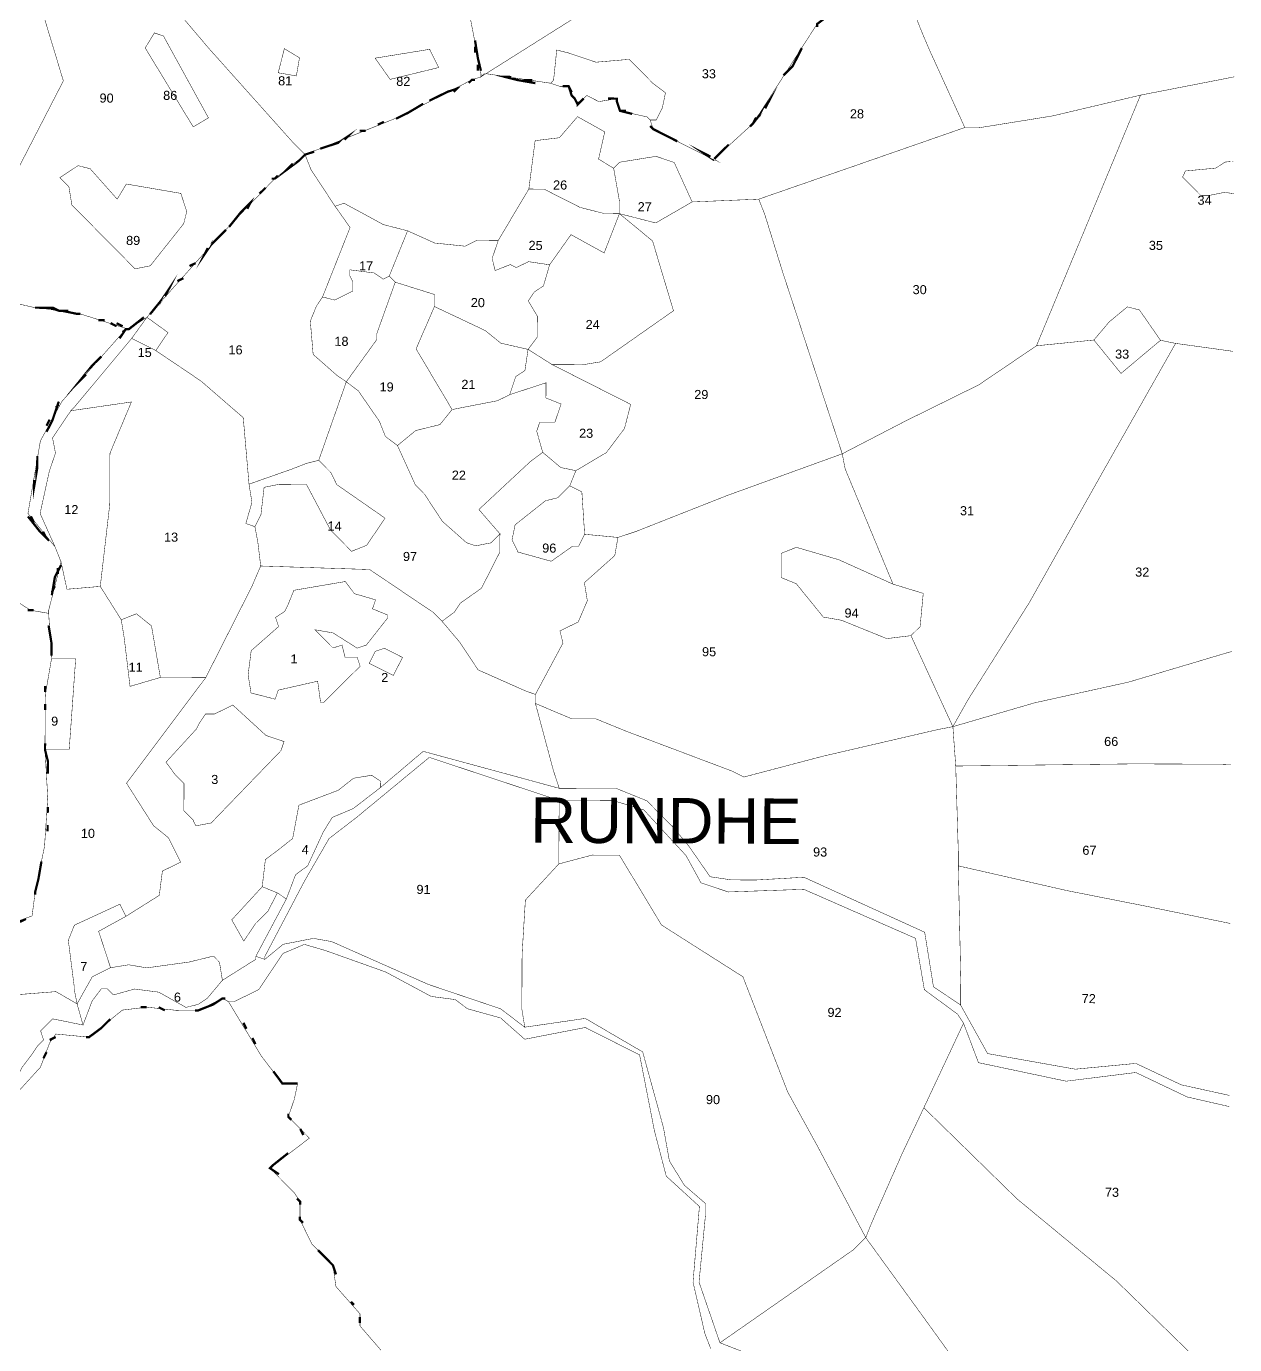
# Model space of a CAD drawing. Header units: metres. Extents: x 318080 to 326887, y 1838772 to 1852662.
# Drawn here: x 325105 to 326716, y 1848843 to 1850601 of the extents above; entities that cross this region are included whole.
import ezdxf

# ---------------------------------------------------------------- set-up
doc = ezdxf.new("R2010")
doc.units = ezdxf.units.M
doc.header["$MEASUREMENT"] = 0
for name, color, linetype in [('SURVEY NO.', 7, 'Continuous'), ('SURVEY PLOT BOUNDARY', 35, 'Continuous'), ('VILLAGE BOUNDARY', 212, 'Continuous'), ('VILLAGE NAME', 3, 'Continuous')]:
    doc.layers.add(name, color=color, linetype=linetype)
doc.styles.add('PDF Arial', font='arial.ttf')
doc.styles.get("Standard").update_dxf_attribs({"font": 'arial.ttf'})

# ---------------------------------------------------------------- blocks, each defined once
blk = doc.blocks.new('22')
at = {"layer": 'SURVEY PLOT BOUNDARY', "lineweight": 18, "const_width": 0.605}
for points in [[(326408.4, 1848730.8), (326312.2, 1848864.4), (326224.1, 1848985.9), (326232.2, 1849006), (326273, 1849098.6), (326301.6, 1849159), (326426, 1849037.3), (326558.6, 1848927.8), (326675, 1848814.2)], [(326675, 1848814.2), (326558.6, 1848927.8), (326426, 1849037.3), (326301.6, 1849159), (326354.5, 1849271.7), (326374.4, 1849219.1), (326491.3, 1849194.4), (326584.1, 1849206), (326652.6, 1849173.4), (326709, 1849160.5), (326652.6, 1849173.4), (326584.1, 1849206), (326491.3, 1849194.4), (326374.4, 1849219.1), (326354.5, 1849271.7), (326346.5, 1849283.8), (326302.3, 1849316.3), (326290.5, 1849384.9), (326141.6, 1849450.2), (326040.7, 1849446.7), (326004.5, 1849458.9), (325984.5, 1849495.3), (325928.3, 1849556.1), (325888, 1849568.4), (325815.4, 1849568.8), (325642.3, 1849626.1), (325545.1, 1849545.9), (325508.6, 1849517.8), (325476.1, 1849461.5), (325423.2, 1849360.9), (325423.1, 1849356.8), (325411.1, 1849360.9), (325451.8, 1849437.4), (325464, 1849469.6), (325480.2, 1849481.6), (325500.6, 1849525.9), (325512.8, 1849546), (325541.1, 1849558), (325577.5, 1849586.1), (325634.2, 1849634.2), (325815.5, 1849584.9), (325892.2, 1849584.5), (325932.4, 1849568.2), (325968.5, 1849531.7), (325988.6, 1849507.4), (326016.6, 1849467), (326044.9, 1849462.8), (326077.1, 1849462.6), (326141.7, 1849466.3), (326302.7, 1849393), (326314.4, 1849320.3), (326350.6, 1849295.9), (326386.6, 1849231.2), (326503.5, 1849210.4), (326584.2, 1849218.1), (326644.6, 1849189.6), (326709, 1849175.4), (326644.6, 1849189.6), (326584.2, 1849218.1), (326503.5, 1849210.4), (326386.6, 1849231.2), (326350.6, 1849295.9), (326350.8, 1849332.2), (326347.5, 1849481.5), (326492.5, 1849448.5), (326597.3, 1849427.8), (326710.1, 1849404.7), (326597.3, 1849427.8), (326492.5, 1849448.5), (326347.5, 1849481.5), (326347.6, 1849497.6), (326344.1, 1849614.6), (326582.1, 1849617.5), (326699.1, 1849617), (326711.2, 1849616.5), (326699.1, 1849617), (326582.1, 1849617.5), (326344.1, 1849614.6), (326340.3, 1849667.1), (326449.4, 1849698.9), (326574.5, 1849726.5), (326707.9, 1849766.2), (326711.9, 1849767.2), (326707.9, 1849766.2), (326574.5, 1849726.5), (326449.4, 1849698.9), (326340.3, 1849667.1), (326360.6, 1849703.3), (326441.9, 1849832), (326543.7, 1850013.1), (326637.2, 1850178.1), (326713.8, 1850167.5), (326637.2, 1850178.1), (326617.1, 1850182.2), (326589, 1850222.7), (326572.9, 1850226.8), (326548.6, 1850206.7), (326528.3, 1850182.6), (326451.7, 1850174.9), (326517, 1850332), (326590.4, 1850509.1), (326711.5, 1850532.7), (326715.6, 1850533.6), (326711.5, 1850532.7), (326590.4, 1850509.1), (326473.3, 1850481.4), (326376.4, 1850465.8), (326356.2, 1850465.9), (326308.3, 1850571), (326296.4, 1850599.3), (326256.6, 1850704.4)], [(326256.6, 1850704.4), (326296.4, 1850599.3), (326308.3, 1850571), (326356.2, 1850465.9), (326218.9, 1850418.1), (326081.5, 1850370.4), (325992.7, 1850366.7), (325968.8, 1850419.3), (325944.6, 1850427.5), (325896.2, 1850419.7), (325888.1, 1850411.6), (325868, 1850423.8), (325876.2, 1850460.1), (325840, 1850480.4), (325815.7, 1850452.3), (325783.4, 1850448.4), (325775, 1850383.9), (325734.3, 1850315.5), (325706.1, 1850315.7), (325689.9, 1850307.7), (325649.6, 1850311.9), (325613.4, 1850328.2), (325581.1, 1850336.5), (325528.8, 1850364.9), (325516.7, 1850361), (325484.7, 1850409.5), (325476.7, 1850429.8), (325606, 1850481.6), (325699, 1850529.5), (325711.2, 1850533.5), (325715.2, 1850537.5), (325719.3, 1850537.5), (325803.9, 1850525), (325816, 1850520.9), (325828.1, 1850520.9), (325832.1, 1850508.7), (325840.1, 1850496.6), (325852.2, 1850508.6), (325868.3, 1850500.5), (325892.5, 1850504.4), (325896.5, 1850488.2), (325932.8, 1850480), (325936.8, 1850475.9), (325940.8, 1850463.8), (326021.2, 1850423.1), (326073.9, 1850471.3), (326159.3, 1850604)], [(325844.7, 1850617.6), (325711.2, 1850533.5), (325711.2, 1850537.6), (325667.9, 1850763.7)], [(326159.3, 1850604), (326073.9, 1850471.3), (326021.2, 1850423.1), (325940.8, 1850463.8), (325936.8, 1850475.9), (325944.8, 1850475.9), (325953, 1850492), (325957.1, 1850512.2), (325941, 1850524.3), (325908.9, 1850556.8), (325864.5, 1850553), (325828.3, 1850565.2), (325812.2, 1850569.3), (325808, 1850529), (325803.9, 1850525), (325719.3, 1850537.5), (325715.2, 1850537.5), (325711.2, 1850533.5), (325844.7, 1850617.6)], [(325667.9, 1850763.7), (325711.2, 1850537.6), (325711.2, 1850533.5), (325699, 1850529.5), (325606, 1850481.6), (325476.7, 1850429.8), (325460.6, 1850446), (325348.3, 1850571.6), (325300.2, 1850628.3)], [(325122.7, 1850633.2), (325154.5, 1850528.1), (325040.5, 1850306.8)], [(325080.4, 1850234), (325116.7, 1850225.7), (325120.7, 1850225.7), (325149, 1850221.5), (325153, 1850221.5), (325173.1, 1850217.4), (325177.2, 1850217.4), (325241.6, 1850196.9), (325237.6, 1850196.9), (325152.4, 1850100.5), (325123.9, 1850048.2), (325107.3, 1849951.4), (325143.4, 1849906.9), (325151.4, 1849886.7), (325134.9, 1849822.2), (325134.9, 1849818.2), (325110.7, 1849822.3), (325066.5, 1849850.8)], [(325048.2, 1849390.9), (325112.8, 1849414.8), (325117, 1849447.1), (325129.4, 1849507.5), (325133.7, 1849572.1), (325130, 1849636.6), (325162.3, 1849636.5), (325170.9, 1849757.5), (325138.7, 1849757.6), (325134.9, 1849818.2), (325134.9, 1849822.2), (325151.4, 1849886.7), (325159.3, 1849850.3), (325203.7, 1849854.1), (325231.7, 1849809.6), (325235.6, 1849785.4), (325243.4, 1849720.8), (325283.8, 1849732.7), (325344.3, 1849732.4), (325238.7, 1849591.7), (325274.7, 1849535.1), (325294.8, 1849518.8), (325310.8, 1849486.5), (325286.5, 1849474.5), (325282.4, 1849442.2), (325237.9, 1849414.2), (325229.9, 1849430.4), (325169.2, 1849402.4), (325161.1, 1849382.3), (325168.8, 1849321.8), (325168.8, 1849317.7), (325172.8, 1849297.5), (325144.6, 1849313.8), (325096.2, 1849310)], [(326017.6, 1848837.6), (326009.7, 1848857.8), (325993.9, 1848926.4), (326002.4, 1849027.3), (325958.2, 1849067.8), (325942.4, 1849128.4), (325922.7, 1849229.4), (325850.3, 1849266), (325769.5, 1849250.3), (325737.4, 1849278.7), (325693.1, 1849291), (325677, 1849303.2), (325644.8, 1849307.4), (325584.4, 1849339.9), (325503.9, 1849368.6), (325475.7, 1849376.8), (325447.4, 1849364.8), (325414.9, 1849316.5), (325382.5, 1849300.6), (325374.5, 1849300.6), (325366.4, 1849304.7), (325334.1, 1849288.7), (325305.8, 1849288.8), (325265.5, 1849293.1), (325233.2, 1849289.2), (325188.7, 1849253.1), (325144.3, 1849257.3), (325136.2, 1849245.3), (325123.9, 1849213), (325087.4, 1849172.9)], [(325099.7, 1849213.2), (325111.9, 1849229.2), (325120, 1849241.3), (325128.1, 1849249.3), (325124.2, 1849261.5), (325140.4, 1849277.5), (325180.7, 1849269.3), (325192.9, 1849301.5), (325205.1, 1849317.5), (325213.2, 1849317.5), (325221.2, 1849309.4), (325249.5, 1849317.3), (325281.7, 1849313.1), (325317.9, 1849292.8), (325334.1, 1849296.8), (325346.2, 1849304.8), (325366.5, 1849328.9), (325411, 1849356.9), (325411.1, 1849360.9), (325423.1, 1849356.8), (325423.2, 1849360.9), (325423.1, 1849356.8), (325447.4, 1849376.9), (325487.8, 1849384.8), (325512, 1849380.6), (325640.8, 1849323.5), (325689.1, 1849307.2), (325737.5, 1849290.8), (325769.6, 1849266.4), (325850.3, 1849278.1), (325926.8, 1849233.4), (325954.5, 1849132.4), (325962.4, 1849088), (325982.4, 1849055.6), (326010.5, 1849031.3), (326010.4, 1849015.1), (326001.9, 1848926.4), (326029.8, 1848845.6), (326134.5, 1848804.7)], [(325577.9, 1848835.7), (325549.9, 1848868.1), (325549.9, 1848884.2), (325517.8, 1848920.7), (325513.9, 1848948.9), (325485.8, 1848977.3), (325469.9, 1849009.7), (325470, 1849033.9), (325462, 1849046), (325429.9, 1849078.4), (325482.5, 1849118.5), (325454.4, 1849146.9), (325462.6, 1849171.1), (325466.7, 1849191.2), (325446.5, 1849191.3), (325418.5, 1849227.8), (325374.5, 1849300.6), (325382.5, 1849300.6), (325414.9, 1849316.5), (325447.4, 1849364.8), (325475.7, 1849376.8), (325503.9, 1849368.6), (325584.4, 1849339.9), (325644.8, 1849307.4), (325677, 1849303.2), (325693.1, 1849291), (325737.4, 1849278.7), (325769.5, 1849250.3), (325850.3, 1849266), (325922.7, 1849229.4), (325942.4, 1849128.4), (325958.2, 1849067.8), (326002.4, 1849027.3), (325993.9, 1848926.4), (326009.7, 1848857.8), (326017.6, 1848837.6)]]:
    blk.add_lwpolyline(points, dxfattribs=at)
for points in [[(325300.2, 1850628.3), (325348.3, 1850571.6), (325460.6, 1850446), (325476.7, 1850429.8), (325436.2, 1850397.7), (325359.2, 1850317.4), (325265.9, 1850212.9), (325241.6, 1850196.9), (325177.2, 1850217.4), (325173.1, 1850217.4), (325153, 1850221.5), (325149, 1850221.5), (325120.7, 1850225.7), (325116.7, 1850225.7), (325080.4, 1850234), (325003.8, 1850238.4), (325003.8, 1850242.4), (325040.5, 1850306.8), (325154.5, 1850528.1), (325122.7, 1850633.2), (325147, 1850645.2), (325183.2, 1850628.9), (325223.6, 1850636.7), (325248, 1850677)], [(325347.9, 1850478.8), (325327.6, 1850466.8), (325263.6, 1850572), (325275.8, 1850592.1), (325287.9, 1850588)], [(325263.6, 1850572), (325327.6, 1850466.8), (325347.9, 1850478.8), (325287.9, 1850588), (325275.8, 1850592.1)], [(325449.1, 1850571.1), (325469.3, 1850558.9), (325465.1, 1850534.7), (325440.9, 1850538.9)], [(325469.3, 1850558.9), (325449.1, 1850571.1), (325440.9, 1850538.9), (325465.1, 1850534.7)], [(325570.1, 1850558.4), (325642.8, 1850570.2), (325654.8, 1850545.9), (325590.1, 1850530.1)], [(325642.8, 1850570.2), (325570.1, 1850558.4), (325590.1, 1850530.1), (325654.8, 1850545.9)], [(325828.3, 1850565.2), (325864.5, 1850553), (325908.9, 1850556.8), (325941, 1850524.3), (325957.1, 1850512.2), (325953, 1850492), (325944.8, 1850475.9), (325936.8, 1850475.9), (325932.8, 1850480), (325896.5, 1850488.2), (325892.5, 1850504.4), (325868.3, 1850500.5), (325852.2, 1850508.6), (325840.1, 1850496.6), (325832.1, 1850508.7), (325828.1, 1850520.9), (325816, 1850520.9), (325803.9, 1850525), (325808, 1850529), (325812.2, 1850569.3)], [(326277.7, 1850074.9), (326192.8, 1850030.9), (326145.1, 1850176.4), (326113.3, 1850273.4), (326089.5, 1850350.1), (326081.5, 1850370.4), (326218.9, 1850418.1), (326356.2, 1850465.9), (326376.4, 1850465.8), (326473.3, 1850481.4), (326590.4, 1850509.1), (326517, 1850332), (326451.7, 1850174.9), (326374.8, 1850122.8)], [(325895.8, 1850351.1), (325875.7, 1850351.2), (325843.4, 1850359.4), (325795.2, 1850383.8), (325775, 1850383.9), (325783.4, 1850448.4), (325815.7, 1850452.3), (325840, 1850480.4), (325876.2, 1850460.1), (325868, 1850423.8), (325888.1, 1850411.6), (325895.9, 1850367.2)], [(325458.5, 1850010.3), (325402, 1849990.4), (325394.3, 1850079.1), (325338.1, 1850127.8), (325277.8, 1850168.5), (325294, 1850192.6), (325265.9, 1850212.9), (325359.2, 1850317.4), (325436.2, 1850397.7), (325476.7, 1850429.8), (325484.7, 1850409.5), (325516.7, 1850361), (325536.7, 1850332.6), (325500, 1850240), (325491.9, 1850228), (325483.7, 1850207.8), (325487.5, 1850163.4), (325519.7, 1850135), (325531.7, 1850126.9), (325494.9, 1850022.2), (325478.8, 1850018.2)], [(325992.7, 1850366.7), (325944.2, 1850338.7), (325895.8, 1850351.1), (325895.9, 1850367.2), (325888.1, 1850411.6), (325896.2, 1850419.7), (325944.6, 1850427.5), (325968.8, 1850419.3)], [(325190.2, 1850411), (325226.3, 1850370.4), (325238.5, 1850390.6), (325311.1, 1850378.1), (325319, 1850353.9), (325314.9, 1850337.7), (325270.3, 1850281.5), (325250.1, 1850277.5), (325165.8, 1850362.7), (325161.9, 1850386.9), (325149.8, 1850399), (325174.1, 1850415.1)], [(325165.8, 1850362.7), (325250.1, 1850277.5), (325270.3, 1850281.5), (325314.9, 1850337.7), (325319, 1850353.9), (325311.1, 1850378.1), (325238.5, 1850390.6), (325226.3, 1850370.4), (325190.2, 1850411), (325174.1, 1850415.1), (325149.8, 1850399), (325161.9, 1850386.9)], [(326715, 1850421), (326702.9, 1850419.8), (326690.8, 1850411.8), (326650.4, 1850408), (326646.4, 1850399.9), (326670.5, 1850375.6), (326682.6, 1850375.5), (326702.7, 1850379.5), (326714.8, 1850377.7), (326702.7, 1850379.5), (326682.6, 1850375.5), (326670.5, 1850375.6), (326646.4, 1850399.9), (326650.4, 1850408), (326690.8, 1850411.8), (326702.9, 1850419.8)], [(325843.4, 1850359.4), (325875.7, 1850351.2), (325895.8, 1850351.1), (325875.4, 1850298.7), (325831.2, 1850323.1), (325802.7, 1850282.9), (325774.5, 1850287.1), (325758.3, 1850279.1), (325750.3, 1850283.2), (325730.1, 1850275.2), (325726.1, 1850291.4), (325734.3, 1850315.5), (325775, 1850383.9), (325795.2, 1850383.8)], [(325613.4, 1850328.2), (325588.9, 1850267.8), (325580.8, 1850263.8), (325568.7, 1850272), (325536.5, 1850276.2), (325536.4, 1850268.1), (325540.4, 1850260), (325540.4, 1850247.9), (325516.1, 1850235.9), (325500, 1850240), (325536.7, 1850332.6), (325516.7, 1850361), (325528.8, 1850364.9), (325581.1, 1850336.5)], [(326089.5, 1850350.1), (326113.3, 1850273.4), (326145.1, 1850176.4), (326192.8, 1850030.9), (326039.2, 1849975.2), (325918, 1849927.4), (325893.8, 1849919.4), (325849.4, 1849923.6), (325845.7, 1849980.2), (325829.6, 1849988.3), (325837.7, 1850008.4), (325878.2, 1850032.4), (325902.5, 1850064.6), (325910.8, 1850096.8), (325806.1, 1850149.8), (325846.5, 1850149.6), (325870.7, 1850153.5), (325967.8, 1850221.6), (325940, 1850314.6), (325895.8, 1850351.1), (325944.2, 1850338.7), (325992.7, 1850366.7), (326081.5, 1850370.4)], [(325802.7, 1850282.9), (325831.2, 1850323.1), (325875.4, 1850298.7), (325895.8, 1850351.1), (325940, 1850314.6), (325967.8, 1850221.6), (325870.7, 1850153.5), (325846.5, 1850149.6), (325806.1, 1850149.8), (325774, 1850170.1), (325786.1, 1850186.2), (325786.2, 1850194.3), (325786.3, 1850214.4), (325774.3, 1850234.7), (325782.4, 1850246.7), (325794.5, 1850254.7)], [(325649.6, 1850311.9), (325689.9, 1850307.7), (325706.1, 1850315.7), (325734.3, 1850315.5), (325726.1, 1850291.4), (325730.1, 1850275.2), (325750.3, 1850283.2), (325758.3, 1850279.1), (325774.5, 1850287.1), (325802.7, 1850282.9), (325794.5, 1850254.7), (325782.4, 1850246.7), (325774.3, 1850234.7), (325786.3, 1850214.4), (325786.2, 1850194.3), (325786.1, 1850186.2), (325774, 1850170.1), (325737.7, 1850178.4), (325717.6, 1850194.6), (325709.6, 1850198.7), (325649.2, 1850227.2), (325649.3, 1850243.3), (325596.9, 1850259.7), (325588.9, 1850267.8), (325613.4, 1850328.2)], [(325588.9, 1850267.8), (325596.9, 1850259.7), (325572.4, 1850191.3), (325572.3, 1850183.2), (325531.7, 1850126.9), (325519.7, 1850135), (325487.5, 1850163.4), (325483.7, 1850207.8), (325491.9, 1850228), (325500, 1850240), (325516.1, 1850235.9), (325540.4, 1850247.9), (325540.4, 1850260), (325536.4, 1850268.1), (325536.5, 1850276.2), (325568.7, 1850272), (325580.8, 1850263.8)], [(325596.9, 1850259.7), (325649.3, 1850243.3), (325649.2, 1850227.2), (325624.7, 1850170.8), (325672.7, 1850089.9), (325656.5, 1850069.8), (325624.2, 1850061.9), (325599.9, 1850041.9), (325583.8, 1850054), (325575.8, 1850074.2), (325547.8, 1850114.7), (325531.7, 1850126.9), (325572.3, 1850183.2), (325572.4, 1850191.3)], [(325649.2, 1850227.2), (325709.6, 1850198.7), (325717.6, 1850194.6), (325737.7, 1850178.4), (325774, 1850170.1), (325769.8, 1850141.9), (325757.6, 1850133.9), (325749.5, 1850109.7), (325733.3, 1850101.7), (325672.7, 1850089.9), (325624.7, 1850170.8)], [(326617.1, 1850182.2), (326564.4, 1850138.1), (326528.3, 1850182.6), (326548.6, 1850206.7), (326572.9, 1850226.8), (326589, 1850222.7)], [(325123.5, 1849951.4), (325143.4, 1849906.9), (325107.3, 1849951.4), (325123.9, 1850048.2), (325152.4, 1850100.5), (325237.6, 1850196.9), (325241.6, 1850196.9), (325265.9, 1850212.9), (325245.6, 1850184.8), (325168.5, 1850092.3), (325164.5, 1850088.3), (325140.1, 1850052.1), (325144, 1850031.9), (325135.8, 1850007.8)], [(325294, 1850192.6), (325277.8, 1850168.5), (325245.6, 1850184.8), (325265.9, 1850212.9)], [(325277.8, 1850168.5), (325338.1, 1850127.8), (325394.3, 1850079.1), (325402, 1849990.4), (325405.9, 1849966.1), (325397.7, 1849937.9), (325409.8, 1849933.8), (325413.7, 1849913.6), (325417.6, 1849881.3), (325405.4, 1849853.2), (325344.3, 1849732.4), (325283.8, 1849732.7), (325272, 1849801.4), (325251.9, 1849817.6), (325231.7, 1849809.6), (325203.7, 1849854.1), (325216.3, 1849963), (325216.6, 1850031.6), (325245.2, 1850100), (325164.5, 1850088.3), (325168.5, 1850092.3), (325245.6, 1850184.8)], [(326637.2, 1850178.1), (326543.7, 1850013.1), (326441.9, 1849832), (326360.6, 1849703.3), (326340.3, 1849667.1), (326284.4, 1849788.4), (326296.6, 1849800.5), (326300.8, 1849844.8), (326260.5, 1849857.1), (326196.7, 1850010.7), (326192.8, 1850030.9), (326277.7, 1850074.9), (326374.8, 1850122.8), (326451.7, 1850174.9), (326528.3, 1850182.6), (326564.4, 1850138.1), (326617.1, 1850182.2)], [(325806.1, 1850149.8), (325910.8, 1850096.8), (325902.5, 1850064.6), (325878.2, 1850032.4), (325837.7, 1850008.4), (325817.6, 1850012.6), (325793.5, 1850032.8), (325785.5, 1850061.1), (325789.6, 1850073.2), (325809.8, 1850073.1), (325818, 1850097.3), (325797.8, 1850105.4), (325797.9, 1850125.6), (325749.5, 1850109.7), (325757.6, 1850133.9), (325769.8, 1850141.9), (325774, 1850170.1)], [(325599.9, 1850041.9), (325623.8, 1849989.3), (325635.9, 1849977.1), (325659.9, 1849940.7), (325692, 1849912.3), (325704.1, 1849908.2), (325724.3, 1849912.1), (325736.5, 1849924.2), (325736.4, 1849900), (325711.9, 1849851.7), (325683.6, 1849831.7), (325675.5, 1849819.6), (325659.3, 1849807.6), (325647.2, 1849819.7), (325562.8, 1849876.6), (325417.6, 1849881.3), (325413.7, 1849913.6), (325409.8, 1849933.8), (325417.9, 1849949.9), (325422.1, 1849986.2), (325442.3, 1849990.2), (325458.5, 1849990.1), (325478.6, 1849990), (325510.6, 1849929.3), (325538.7, 1849900.9), (325558.9, 1849908.9), (325583.3, 1849945.1), (325519, 1849989.8), (325511, 1850006), (325494.9, 1850022.2), (325531.7, 1850126.9), (325547.8, 1850114.7), (325575.8, 1850074.2), (325583.8, 1850054)], [(325672.7, 1850089.9), (325733.3, 1850101.7), (325749.5, 1850109.7), (325797.9, 1850125.6), (325797.8, 1850105.4), (325818, 1850097.3), (325809.8, 1850073.1), (325789.6, 1850073.2), (325785.5, 1850061.1), (325793.5, 1850032.8), (325777.3, 1850020.8), (325708.4, 1849956.6), (325736.5, 1849924.2), (325724.3, 1849912.1), (325704.1, 1849908.2), (325692, 1849912.3), (325659.9, 1849940.7), (325635.9, 1849977.1), (325623.8, 1849989.3), (325599.9, 1850041.9), (325624.2, 1850061.9), (325656.5, 1850069.8)], [(325143.4, 1849906.9), (325123.5, 1849951.4), (325135.8, 1850007.8), (325144, 1850031.9), (325140.1, 1850052.1), (325164.5, 1850088.3), (325245.2, 1850100), (325216.6, 1850031.6), (325216.3, 1849963), (325203.7, 1849854.1), (325159.3, 1849850.3), (325151.4, 1849886.7)], [(325402, 1849990.4), (325458.5, 1850010.3), (325478.8, 1850018.2), (325494.9, 1850022.2), (325511, 1850006), (325519, 1849989.8), (325583.3, 1849945.1), (325558.9, 1849908.9), (325538.7, 1849900.9), (325510.6, 1849929.3), (325478.6, 1849990), (325458.5, 1849990.1), (325442.3, 1849990.2), (325422.1, 1849986.2), (325417.9, 1849949.9), (325409.8, 1849933.8), (325397.7, 1849937.9), (325405.9, 1849966.1)], [(325837.7, 1850008.4), (325829.6, 1849988.3), (325813.3, 1849972.2), (325797.2, 1849968.3), (325756.7, 1849936.2), (325752.6, 1849916), (325760.6, 1849899.9), (325804.9, 1849887.6), (325833.2, 1849907.6), (325841.3, 1849907.6), (325849.4, 1849923.6), (325893.8, 1849919.4), (325889.6, 1849895.2), (325849.1, 1849859.1), (325853, 1849834.9), (325840.8, 1849806.7), (325816.5, 1849794.7), (325820.5, 1849778.5), (325783.8, 1849710.1), (325771.8, 1849714.2), (325707.4, 1849742.8), (325683.3, 1849779.2), (325659.3, 1849807.6), (325675.5, 1849819.6), (325683.6, 1849831.7), (325711.9, 1849851.7), (325736.4, 1849900), (325736.5, 1849924.2), (325708.4, 1849956.6), (325777.3, 1850020.8), (325793.5, 1850032.8), (325817.6, 1850012.6)], [(325893.8, 1849919.4), (325918, 1849927.4), (326039.2, 1849975.2), (326192.8, 1850030.9), (326196.7, 1850010.7), (326260.5, 1849857.1), (326188.1, 1849889.7), (326131.7, 1849906.2), (326111.5, 1849898.2), (326111.3, 1849865.9), (326131.5, 1849857.7), (326167.6, 1849813.2), (326191.7, 1849809), (326252.1, 1849784.5), (326284.4, 1849788.4), (326340.3, 1849667.1), (326320.1, 1849663.2), (326166.7, 1849627.6), (326061.6, 1849599.9), (326045.5, 1849608), (325904.6, 1849661.1), (325864.4, 1849677.5), (325832.1, 1849677.6), (325783.8, 1849698), (325783.8, 1849710.1), (325820.5, 1849778.5), (325816.5, 1849794.7), (325840.8, 1849806.7), (325853, 1849834.9), (325849.1, 1849859.1), (325889.6, 1849895.2)], [(325829.6, 1849988.3), (325845.7, 1849980.2), (325849.4, 1849923.6), (325841.3, 1849907.6), (325833.2, 1849907.6), (325804.9, 1849887.6), (325760.6, 1849899.9), (325752.6, 1849916), (325756.7, 1849936.2), (325797.2, 1849968.3), (325813.3, 1849972.2)], [(326260.5, 1849857.1), (326300.8, 1849844.8), (326296.6, 1849800.5), (326284.4, 1849788.4), (326252.1, 1849784.5), (326191.7, 1849809), (326167.6, 1849813.2), (326131.5, 1849857.7), (326111.3, 1849865.9), (326111.5, 1849898.2), (326131.7, 1849906.2), (326188.1, 1849889.7)], [(325659.3, 1849807.6), (325683.3, 1849779.2), (325707.4, 1849742.8), (325771.8, 1849714.2), (325783.8, 1849710.1), (325783.8, 1849698), (325807.6, 1849609.2), (325815.5, 1849584.9), (325634.2, 1849634.2), (325577.5, 1849586.1), (325577.6, 1849594.1), (325565.5, 1849602.3), (325541.3, 1849598.3), (325521, 1849582.3), (325468.5, 1849562.4), (325460.2, 1849518), (325440, 1849502), (325423.8, 1849490), (325419.6, 1849453.7), (325379, 1849409.5), (325395, 1849381.2), (325411.3, 1849405.3), (325427.5, 1849421.4), (325439.7, 1849445.5), (325451.8, 1849437.4), (325411.1, 1849360.9), (325411, 1849356.9), (325366.5, 1849328.9), (325362.6, 1849353.1), (325354.6, 1849361.2), (325322.3, 1849353.3), (325294, 1849349.4), (325265.8, 1849345.5), (325241.6, 1849349.6), (325217.4, 1849345.7), (325201.5, 1849394.2), (325237.9, 1849414.2), (325282.4, 1849442.2), (325286.5, 1849474.5), (325310.8, 1849486.5), (325294.8, 1849518.8), (325274.7, 1849535.1), (325238.7, 1849591.7), (325344.3, 1849732.4), (325405.4, 1849853.2), (325417.6, 1849881.3), (325562.8, 1849876.6), (325647.2, 1849819.7)], [(325501.4, 1849699.4), (325550.1, 1849747.6), (325546.1, 1849759.7), (325530, 1849759.8), (325526, 1849775.9), (325513.9, 1849772), (325489.8, 1849796.3), (325514, 1849792.1), (325546.1, 1849771.8), (325558.3, 1849775.8), (325586.7, 1849811.9), (325586.7, 1849816), (325566.6, 1849824.2), (325570.7, 1849836.2), (325542.5, 1849844.4), (325530.4, 1849860.6), (325461.8, 1849848.9), (325453.6, 1849828.7), (325449.6, 1849820.7), (325437.4, 1849812.7), (325441.4, 1849800.5), (325404.9, 1849768.4), (325400.8, 1849736.2), (325404.7, 1849712), (325420.8, 1849707.9), (325436.9, 1849703.7), (325441, 1849715.8), (325493.5, 1849727.7), (325497.4, 1849699.4)], [(325501.4, 1849699.4), (325497.4, 1849699.4), (325493.5, 1849727.7), (325441, 1849715.8), (325436.9, 1849703.7), (325420.8, 1849707.9), (325404.7, 1849712), (325400.8, 1849736.2), (325404.9, 1849768.4), (325441.4, 1849800.5), (325437.4, 1849812.7), (325449.6, 1849820.7), (325453.6, 1849828.7), (325461.8, 1849848.9), (325530.4, 1849860.6), (325542.5, 1849844.4), (325570.7, 1849836.2), (325566.6, 1849824.2), (325586.7, 1849816), (325586.7, 1849811.9), (325558.3, 1849775.8), (325546.1, 1849771.8), (325514, 1849792.1), (325489.8, 1849796.3), (325513.9, 1849772), (325526, 1849775.9), (325530, 1849759.8), (325546.1, 1849759.7), (325550.1, 1849747.6)], [(325283.8, 1849732.7), (325243.4, 1849720.8), (325235.6, 1849785.4), (325231.7, 1849809.6), (325251.9, 1849817.6), (325272, 1849801.4)], [(325594.4, 1849735.3), (325606.6, 1849759.4), (325582.4, 1849771.6), (325570.3, 1849767.6), (325562.2, 1849751.6)], [(325594.4, 1849735.3), (325562.2, 1849751.6), (325570.3, 1849767.6), (325582.4, 1849771.6), (325606.6, 1849759.4)], [(325138.7, 1849757.6), (325170.9, 1849757.5), (325162.3, 1849636.5), (325130, 1849636.6), (325130.4, 1849709.3)], [(325331.2, 1849534.8), (325351.4, 1849538.7), (325355.5, 1849542.8), (325444.6, 1849635.1), (325448.7, 1849647.2), (325424.6, 1849655.4), (325380.4, 1849695.9), (325356.1, 1849684), (325344, 1849684), (325335.9, 1849672), (325331.8, 1849663.9), (325291.3, 1849619.7), (325303.3, 1849603.5), (325315.3, 1849591.4), (325315.2, 1849555.1), (325327.2, 1849542.9)], [(325331.2, 1849534.8), (325327.2, 1849542.9), (325315.2, 1849555.1), (325315.3, 1849591.4), (325303.3, 1849603.5), (325291.3, 1849619.7), (325331.8, 1849663.9), (325335.9, 1849672), (325344, 1849684), (325356.1, 1849684), (325380.4, 1849695.9), (325424.6, 1849655.4), (325448.7, 1849647.2), (325444.6, 1849635.1), (325355.5, 1849542.8), (325351.4, 1849538.7)], [(326340.3, 1849667.1), (326344.1, 1849614.6), (326347.6, 1849497.6), (326347.5, 1849481.5), (326350.8, 1849332.2), (326350.6, 1849295.9), (326314.4, 1849320.3), (326302.7, 1849393), (326141.7, 1849466.3), (326077.1, 1849462.6), (326061, 1849462.7), (326044.9, 1849462.8), (326016.6, 1849467), (325988.6, 1849507.4), (325968.5, 1849531.7), (325932.4, 1849568.2), (325892.2, 1849584.5), (325815.5, 1849584.9), (325807.6, 1849609.2), (325783.8, 1849698), (325832.1, 1849677.6), (325864.4, 1849677.5), (325904.6, 1849661.1), (326045.5, 1849608), (326061.6, 1849599.9), (326166.7, 1849627.6), (326320.1, 1849663.2)], [(325815.4, 1849568.8), (325815, 1849484.1), (325770.4, 1849435.9), (325766, 1849363.3), (325765.7, 1849290.6), (325769.6, 1849266.4), (325737.5, 1849290.8), (325689.1, 1849307.2), (325640.8, 1849323.5), (325512, 1849380.6), (325487.8, 1849384.8), (325447.4, 1849376.9), (325423.1, 1849356.8), (325423.2, 1849360.9), (325476.1, 1849461.5), (325508.6, 1849517.8), (325545.1, 1849545.9), (325642.3, 1849626.1)], [(325419.6, 1849453.7), (325423.8, 1849490), (325440, 1849502), (325460.2, 1849518), (325468.5, 1849562.4), (325521, 1849582.3), (325541.3, 1849598.3), (325565.5, 1849602.3), (325577.6, 1849594.1), (325577.5, 1849586.1), (325541.1, 1849558), (325512.8, 1849546), (325500.6, 1849525.9), (325480.2, 1849481.6), (325464, 1849469.6), (325451.8, 1849437.4), (325439.7, 1849445.5)], [(325815.4, 1849568.8), (325888, 1849568.4), (325928.3, 1849556.1), (325984.5, 1849495.3), (326004.5, 1849458.9), (326040.7, 1849446.7), (326141.6, 1849450.2), (326290.5, 1849384.9), (326302.3, 1849316.3), (326346.5, 1849283.8), (326354.5, 1849271.7), (326301.6, 1849159), (326273, 1849098.6), (326232.2, 1849006), (326224.1, 1848985.9), (326160.1, 1849107.2), (326120.1, 1849180), (326060.4, 1849333.6), (325951.8, 1849402.7), (325895.8, 1849495.8), (325859.5, 1849495.9), (325815, 1849484.1)], [(325769.6, 1849266.4), (325765.7, 1849290.6), (325766, 1849363.3), (325770.4, 1849435.9), (325815, 1849484.1), (325859.5, 1849495.9), (325895.8, 1849495.8), (325951.8, 1849402.7), (326060.4, 1849333.6), (326120.1, 1849180), (326160.1, 1849107.2), (326224.1, 1848985.9), (326207.9, 1848969.8), (326029.8, 1848845.6), (326001.9, 1848926.4), (326010.4, 1849015.1), (326010.5, 1849031.3), (325982.4, 1849055.6), (325962.4, 1849088), (325954.5, 1849132.4), (325926.8, 1849233.4), (325850.3, 1849278.1)], [(325439.7, 1849445.5), (325427.5, 1849421.4), (325411.3, 1849405.3), (325395, 1849381.2), (325379, 1849409.5), (325419.6, 1849453.7)], [(325217.4, 1849345.7), (325193.1, 1849333.7), (325172.8, 1849297.5), (325168.8, 1849317.7), (325168.8, 1849321.8), (325161.1, 1849382.3), (325169.2, 1849402.4), (325229.9, 1849430.4), (325237.9, 1849414.2), (325201.5, 1849394.2)], [(325217.4, 1849345.7), (325241.6, 1849349.6), (325265.8, 1849345.5), (325294, 1849349.4), (325322.3, 1849353.3), (325354.6, 1849361.2), (325362.6, 1849353.1), (325366.5, 1849328.9), (325346.2, 1849304.8), (325334.1, 1849296.8), (325317.9, 1849292.8), (325281.7, 1849313.1), (325249.5, 1849317.3), (325221.2, 1849309.4), (325213.2, 1849317.5), (325205.1, 1849317.5), (325192.9, 1849301.5), (325180.7, 1849269.3), (325172.8, 1849297.5), (325193.1, 1849333.7)], [(325180.7, 1849269.3), (325140.4, 1849277.5), (325124.2, 1849261.5), (325128.1, 1849249.3), (325120, 1849241.3), (325111.9, 1849229.2), (325099.7, 1849213.2), (325091.6, 1849197.1), (325071.4, 1849189.1), (325039.1, 1849189.2), (325018.9, 1849185.3), (325002.8, 1849185.4), (324998.8, 1849197.5), (324998.9, 1849213.6), (325027.3, 1849253.9), (325027.4, 1849266), (325039.5, 1849274), (325096.2, 1849310), (325144.6, 1849313.8), (325172.8, 1849297.5)], [(326224.1, 1848985.9), (326312.2, 1848864.4), (326408.4, 1848730.8), (326492.6, 1848617.4), (326580.8, 1848512.1), (326588.8, 1848495.9), (326434.7, 1848335.3), (326398.7, 1848383.9), (326382.7, 1848428.3), (326379, 1848496.9), (326387.3, 1848541.3), (326371.5, 1848614), (326307.3, 1848670.8), (326291.4, 1848723.3), (326243.2, 1848776), (326182.7, 1848772.2), (326134.5, 1848804.7), (326029.8, 1848845.6), (326207.9, 1848969.8)]]:
    blk.add_lwpolyline(points, close=True, dxfattribs=at)
at = {"layer": 'VILLAGE BOUNDARY', "lineweight": 50, "const_width": 3.03}
for points in [[(326179.5, 1850620), (326187.6, 1850628.1), (326175.5, 1850616), (326159.3, 1850604), (326159.2, 1850599.9)], [(325703.3, 1850573.9), (325703.3, 1850565.8)], [(325711.2, 1850541.6), (325707.2, 1850557.7), (325703.3, 1850582)], [(326122.7, 1850543.6), (326114.6, 1850535.6), (326126.7, 1850547.7), (326138.9, 1850571.8)], [(325707.2, 1850549.7), (325707.2, 1850541.6)], [(326134.9, 1850563.8), (326130.8, 1850555.7)], [(325751.5, 1850533.3), (325743.4, 1850533.4), (325759.5, 1850529.3), (325783.7, 1850525.1)], [(325674.8, 1850513.5), (325678.8, 1850517.5), (325666.7, 1850513.6), (325642.4, 1850501.6)], [(325695, 1850525.5), (325699, 1850529.5), (325703.1, 1850529.5)], [(325779.7, 1850529.2), (325767.6, 1850529.2)], [(325848.2, 1850504.6), (325840.1, 1850496.6), (325836.1, 1850504.7), (325832.1, 1850508.7), (325828.1, 1850520.9), (325820, 1850520.9)], [(325828.1, 1850520.9), (325832.1, 1850512.8)], [(326090.1, 1850491.3), (326094.2, 1850499.4), (326086.1, 1850487.3), (326073.9, 1850471.3), (326069.9, 1850467.2)], [(325606, 1850481.6), (325597.9, 1850477.6), (325606, 1850481.6), (325614.1, 1850485.6), (325634.3, 1850497.6)], [(325840.1, 1850500.6), (325840.1, 1850496.6), (325844.1, 1850500.6)], [(325880.4, 1850504.5), (325892.5, 1850504.4), (325892.5, 1850500.4), (325896.5, 1850488.2), (325912.6, 1850484.1)], [(325892.5, 1850504.4), (325884.5, 1850504.4)], [(325904.6, 1850488.2), (325896.5, 1850488.2)], [(326073.9, 1850471.3), (326078, 1850479.3)], [(325529.2, 1850449.7), (325533.3, 1850453.7), (325521.2, 1850445.7), (325496.9, 1850437.7)], [(325549.5, 1850461.7), (325557.5, 1850461.6)], [(325581.8, 1850473.6), (325573.7, 1850469.6)], [(325964.9, 1850451.6), (325972.9, 1850447.5), (325956.9, 1850455.7), (325940.8, 1850463.8), (325936.7, 1850467.9)], [(325940.8, 1850463.8), (325948.8, 1850459.8)], [(326017.2, 1850427.1), (326009.2, 1850431.2), (326021.2, 1850423.1), (326025.3, 1850427.1), (326041.5, 1850443.2)], [(325460.5, 1850417.7), (325452.4, 1850409.7), (325468.6, 1850421.7), (325476.7, 1850429.8), (325488.8, 1850433.7)], [(326037.4, 1850439.2), (326033.4, 1850435.1)], [(325440.3, 1850401.7), (325436.2, 1850397.7), (325432.2, 1850397.7)], [(325415.9, 1850377.6), (325424.1, 1850385.6)], [(325399.7, 1850357.5), (325403.8, 1850365.6), (325391.6, 1850353.5), (325375.4, 1850333.4)], [(325347, 1850305.3), (325343, 1850297.3), (325351.1, 1850309.3), (325359.2, 1850317.4), (325371.3, 1850329.4)], [(325330.8, 1850285.2), (325322.7, 1850281.2)], [(325290.2, 1850241), (325294.3, 1850249.1), (325286.2, 1850237), (325270, 1850216.9)], [(325306.5, 1850261.1), (325314.6, 1850265.1)], [(325161.1, 1850221.5), (325153, 1850221.5), (325149, 1850221.5), (325140.9, 1850225.6), (325120.7, 1850225.7), (325116.7, 1850225.7)], [(325136.9, 1850225.6), (325149, 1850221.5), (325153, 1850221.5), (325173.1, 1850217.4), (325177.2, 1850217.4)], [(325209.4, 1850209.1), (325201.3, 1850209.2)], [(325217.5, 1850205.1), (325225.5, 1850201)], [(325233.6, 1850201), (325225.5, 1850205)], [(325229.5, 1850184.8), (325237.6, 1850196.9), (325241.6, 1850196.9), (325261.9, 1850212.9)], [(325241.6, 1850196.9), (325237.6, 1850196.9), (325233.5, 1850192.9)], [(325201.1, 1850156.7), (325193, 1850148.7), (325176.8, 1850128.6), (325184.9, 1850136.6)], [(325205.1, 1850160.7), (325193, 1850148.7)], [(325132.1, 1850060.2), (325140.2, 1850076.3), (325148.4, 1850100.5)], [(325148.4, 1850096.5), (325144.3, 1850092.5)], [(325136.2, 1850076.4), (325132.1, 1850068.3)], [(325119.8, 1850028), (325119.7, 1850011.9)], [(325119.8, 1850020), (325119.7, 1850011.9), (325115.6, 1849987.7), (325115.6, 1849995.8)], [(325135.4, 1849915), (325123.3, 1849927.1), (325107.3, 1849947.4)], [(325111.3, 1849947.4), (325115.3, 1849939.3)], [(325127.4, 1849927.1), (325131.4, 1849919)], [(325151.4, 1849882.6), (325143.2, 1849866.5), (325139.1, 1849842.3)], [(325147.3, 1849870.5), (325147.3, 1849878.6)], [(325139.1, 1849846.4), (325143.2, 1849854.4)], [(325114.8, 1849822.3), (325110.7, 1849822.3), (325106.7, 1849822.3)], [(325138.7, 1849761.7), (325138.8, 1849777.8), (325134.8, 1849802)], [(325130.4, 1849713.3), (325130.4, 1849721.4)], [(325130.3, 1849689.1), (325130.3, 1849697.1)], [(325133.9, 1849604.3), (325134, 1849620.5), (325130, 1849636.6), (325130.1, 1849644.7)], [(325133.6, 1849551.9), (325133.7, 1849560)], [(325133.5, 1849527.7), (325133.6, 1849535.8)], [(325117, 1849443), (325117, 1849447.1), (325121.1, 1849463.2), (325125.3, 1849487.4)], [(325096.6, 1849406.8), (325104.7, 1849410.8)], [(325370.4, 1849304.6), (325366.4, 1849304.7), (325354.3, 1849296.7), (325334.1, 1849288.7), (325330, 1849288.7)], [(325265.5, 1849293.1), (325257.4, 1849293.1)], [(325289.7, 1849288.9), (325281.6, 1849293)], [(325217, 1849277.1), (325204.9, 1849265.1), (325188.7, 1849253.1), (325184.6, 1849253.1)], [(325398.5, 1849264.2), (325394.5, 1849272.3)], [(325144.3, 1849253.3), (325136.2, 1849249.3)], [(325410.5, 1849243.9), (325406.5, 1849252)], [(325132.1, 1849233.2), (325128, 1849225.1)], [(325466.7, 1849191.2), (325450.6, 1849191.3), (325446.5, 1849191.3), (325434.5, 1849207.5)], [(325458.4, 1849142.8), (325454.4, 1849146.9), (325454.4, 1849150.9)], [(325474.4, 1849122.6), (325470.4, 1849130.7)], [(325441.9, 1849070.3), (325429.9, 1849078.4), (325433.9, 1849082.4), (325454.2, 1849098.5)], [(325470, 1849029.8), (325470, 1849033.9), (325466, 1849037.9)], [(325473.9, 1849005.6), (325469.9, 1849009.7), (325469.9, 1849013.7)], [(325517.9, 1848936.8), (325513.9, 1848948.9), (325509.9, 1848953), (325493.9, 1848969.2)], [(325541.9, 1848896.3), (325537.9, 1848900.4)], [(325549.9, 1848872.1), (325549.9, 1848880.2)]]:
    blk.add_lwpolyline(points, dxfattribs=at)
at = {"layer": 'SURVEY NO.', "char_height": 12.1, "attachment_point": 7, "rotation": 359.7242, "style": 'PDF Arial'}
for s, insert in [('81', (325440.8, 1850522)), ('82', (325598.2, 1850521.3)), ('33', (326005.6, 1850531.4)), ('86', (325287.5, 1850502.6)), ('90', (325202.7, 1850499)), ('28', (326203, 1850478)), ('26', (325807.3, 1850383.1)), ('34', (326666.4, 1850362.8)), ('27', (325920.1, 1850354.3)), ('89', (325238.1, 1850309.2)), ('25', (325774.6, 1850302.6)), ('35', (326601.5, 1850302.6)), ('17', (325548.6, 1850275.4)), ('30', (326286.6, 1850243.6)), ('20', (325697.6, 1850226.3)), ('24', (325850.7, 1850197.3)), ('18', (325515.8, 1850174.7)), ('15', (325253.5, 1850159.8)), ('16', (325374.6, 1850163.3)), ('33', (326556.5, 1850157.6)), ('21', (325685, 1850117.4)), ('19', (325576, 1850113.9)), ('29', (325995.5, 1850103.8)), ('23', (325842, 1850052.1)), ('22', (325672.3, 1849996.4)), ('12', (325155.7, 1849950.5)), ('31', (326349.7, 1849948.8)), ('14', (325506.6, 1849928.6)), ('13', (325288.7, 1849913.6)), ('97', (325607.2, 1849887.8)), ('96', (325792.8, 1849899)), ('32', (326583.3, 1849867)), ('94', (326195.8, 1849812.4)), ('1', (325457.3, 1849751.4)), ('95', (326005.9, 1849760.8)), ('11', (325241.4, 1849740.3)), ('2', (325578.2, 1849726.6)), ('9', (325138.2, 1849668.2)), ('66', (326541.9, 1849641.2)), ('3', (325351.6, 1849590.5)), ('10', (325177.8, 1849518.7)), ('4', (325472.2, 1849497.1)), ('93', (326153.9, 1849493.8)), ('67', (326512.9, 1849496.1)), ('91', (325625.2, 1849443.9)), ('7', (325177, 1849341.2)), ('6', (325301.8, 1849300.3)), ('72', (326512, 1849298.5)), ('92', (326173.1, 1849279.9)), ('90', (326011.1, 1849163.7)), ('73', (326543, 1849040.1))]:
    blk.add_mtext(s, dxfattribs=dict(at, insert=insert))
at = {"layer": 'VILLAGE NAME', "insert": (325776.8, 1849511.5), "char_height": 60.51, "attachment_point": 7, "rotation": 359.7242}
blk.add_mtext('RUNDHE', dxfattribs=at)

msp = doc.modelspace()

# ---------------------------------------------------------------- block references
msp.add_blockref('22', (0, 0))

doc.saveas('drawing.dxf')
